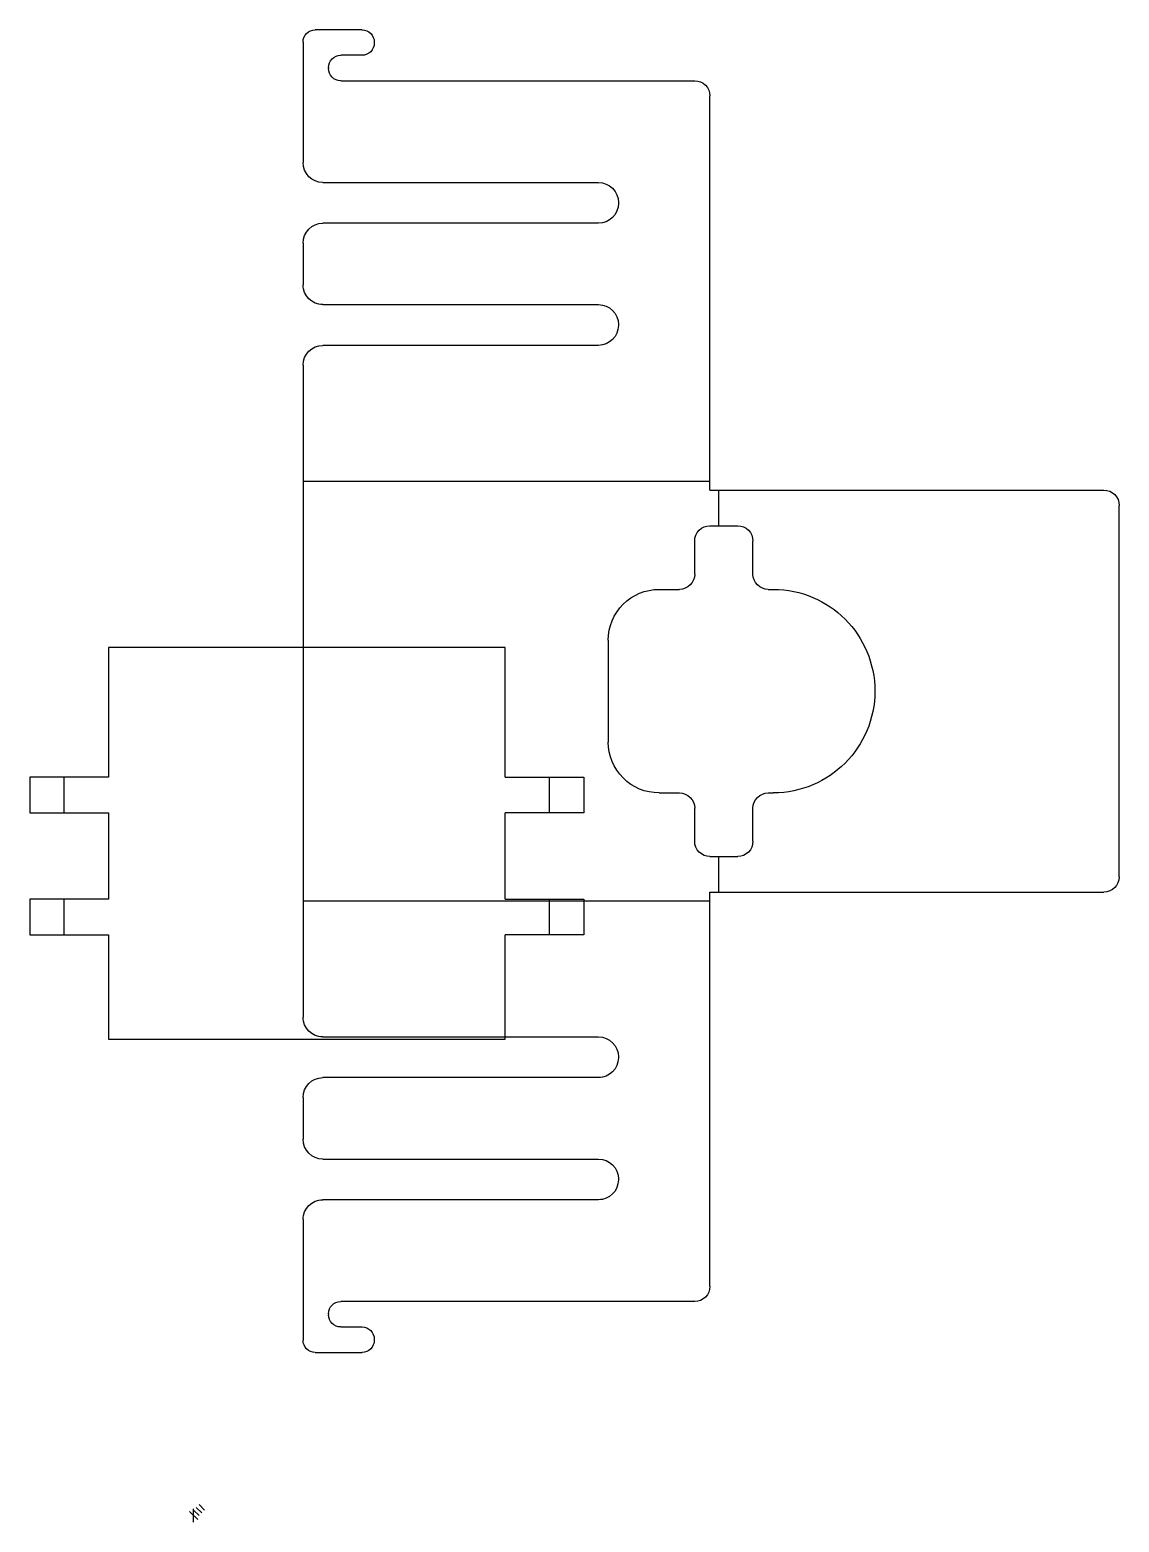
# Model space of a CAD drawing. Extents: x -122 to 688, y -5 to 1103.
import ezdxf

# ---------------------------------------------------------------- set-up
doc = ezdxf.new("R2010")
doc.units = 0

msp = doc.modelspace()

# ---------------------------------------------------------------- linework, layer by layer
at = {"layer": 'Layer 1'}
for p, q in [((81.4819, 1096.117907), (81.99647, 1097.811281)), ((81.99647, 1097.811281), (82.830002, 1099.372538)), ((82.830002, 1099.372538), (83.962786, 1100.754093)), ((83.962786, 1100.754093), (85.344337, 1101.886881)), ((85.344337, 1101.886881), (86.905591, 1102.720418)), ((86.905591, 1102.720418), (88.598964, 1103.234995)), ((88.598964, 1103.234995), (90.37687, 1103.4109)), ((125.149, 1103.41), (90.3769, 1103.41)), ((125.149, 1103.41), (126.926905, 1103.234093)), ((126.926905, 1103.234093), (128.620276, 1102.719515)), ((128.620276, 1102.719515), (130.181528, 1101.885978)), ((130.181528, 1101.885978), (131.563078, 1100.75319)), ((131.563078, 1100.75319), (132.69586, 1099.371635)), ((132.69586, 1099.371635), (133.529391, 1097.810379)), ((133.529391, 1097.810379), (134.043961, 1096.117006)), ((81.306, 1094.34), (81.4819, 1096.117907)), ((81.306, 1094.34), (81.306, 1004.7652)), ((131.562182, 1087.175975), (130.219723, 1086.068351)), ((132.669816, 1088.518428), (131.562182, 1087.175975)), ((133.506147, 1090.059233), (132.669816, 1088.518428)), ((134.0347, 1091.761916), (133.506147, 1090.059233)), ((134.219, 1093.59), (134.0347, 1091.761916)), ((134.043961, 1096.117006), (134.21986, 1094.3391)), ((134.219, 1094.34), (134.219, 1093.5841)), ((100.204, 1075.44), (100.3799, 1077.217907)), ((100.204, 1075.44), (100.204, 1074.6841)), ((100.3799, 1077.217907), (100.89447, 1078.911281)), ((100.89447, 1078.911281), (101.728002, 1080.472538)), ((101.728002, 1080.472538), (102.860786, 1081.854093)), ((102.860786, 1081.854093), (104.242337, 1082.986881)), ((104.242337, 1082.986881), (105.803591, 1083.820418)), ((105.803591, 1083.820418), (107.496964, 1084.334995)), ((107.496964, 1084.334995), (109.27487, 1084.5109)), ((125.149, 1084.52), (109.275, 1084.52)), ((126.976226, 1084.703488), (125.14814, 1084.5192)), ((128.678912, 1085.23203), (126.976226, 1084.703488)), ((130.219723, 1086.068351), (128.678912, 1085.23203)), ((100.38003, 1072.912993), (100.20413, 1074.6909)), ((100.8946, 1071.219619), (100.38003, 1072.912993)), ((101.728132, 1069.658362), (100.8946, 1071.219619)), ((102.860916, 1068.276807), (101.728132, 1069.658362)), ((104.242467, 1067.144019), (102.860916, 1068.276807)), ((105.803721, 1066.310482), (104.242467, 1067.144019)), ((107.497094, 1065.795905), (105.803721, 1066.310482)), ((109.275, 1065.62), (107.497094, 1065.795905)), ((109.275, 1065.62), (372.33, 1065.62)), ((372.33, 1065.62), (374.552381, 1065.400119)), ((374.552381, 1065.400119), (376.669094, 1064.7569)), ((376.669094, 1064.7569), (378.620661, 1063.714982)), ((378.620661, 1063.714982), (380.347601, 1062.299001)), ((380.347601, 1062.299001), (381.763582, 1060.572061)), ((381.763582, 1060.572061), (382.8055, 1058.620494)), ((382.8055, 1058.620494), (383.448719, 1056.503781)), ((383.448719, 1056.503781), (383.6686, 1054.2814)), ((383.668, 761.532), (383.668, 1054.28)), ((81.591366, 1001.880499), (81.306, 1004.77)), ((82.427227, 999.12831), (81.591366, 1001.880499)), ((83.781553, 996.59079), (82.427227, 999.12831)), ((85.622315, 994.345295), (83.781553, 996.59079)), ((87.86746, 992.504106), (85.622315, 994.345295)), ((90.404723, 991.149299), (87.86746, 992.504106)), ((93.156753, 990.312915), (90.404723, 991.149299)), ((96.0462, 990.027), (93.156753, 990.312915)), ((96.0462, 990.027), (300.897, 990.027)), ((300.897, 990.027), (303.786099, 989.741154)), ((303.786099, 989.741154), (306.53783, 988.904969)), ((306.53783, 988.904969), (309.07487, 987.550473)), ((309.07487, 987.550473), (311.319895, 985.709695)), ((311.319895, 985.709695), (313.160673, 983.46467)), ((313.160673, 983.46467), (314.515169, 980.92763)), ((314.515169, 980.92763), (315.351354, 978.175899)), ((315.351354, 978.175899), (315.6372, 975.2868)), ((313.160793, 966.352809), (311.320049, 964.107658)), ((314.515218, 968.88997), (313.160793, 966.352809)), ((315.351296, 971.641811), (314.515218, 968.88997)), ((315.637, 974.531), (315.351296, 971.641811)), ((315.637, 975.286), (315.637, 974.5301)), ((83.782527, 953.22787), (85.623305, 955.472895)), ((85.623305, 955.472895), (87.86833, 957.313673)), ((87.86833, 957.313673), (90.40537, 958.668169)), ((90.40537, 958.668169), (93.157101, 959.504354)), ((93.157101, 959.504354), (96.0462, 959.7902)), ((300.897, 959.79), (96.0462, 959.79)), ((303.78617, 960.0759), (300.897, 959.79)), ((306.537954, 960.912165), (303.78617, 960.0759)), ((309.075023, 962.266762), (306.537954, 960.912165)), ((311.320049, 964.107658), (309.075023, 962.266762)), ((81.306, 945.05), (81.591846, 947.939099)), ((81.306, 945.05), (81.306, 914.058)), ((81.591846, 947.939099), (82.428031, 950.69083)), ((82.428031, 950.69083), (83.782527, 953.22787)), ((81.382121, 912.550915), (81.306, 914.058)), ((81.605503, 911.087367), (81.382121, 912.550915)), ((82.464416, 908.320513), (81.605503, 911.087367)), ((83.823464, 905.816712), (82.464416, 908.320513)), ((85.623375, 903.635234), (83.823464, 905.816712)), ((87.804877, 901.835352), (85.623375, 903.635234)), ((90.308697, 900.476338), (87.804877, 901.835352)), ((93.075563, 899.617463), (90.308697, 900.476338)), ((94.539114, 899.394101), (93.075563, 899.617463)), ((96.0462, 899.318), (94.539114, 899.394101)), ((96.0462, 899.318), (300.897, 899.318)), ((300.897, 899.318), (303.786099, 899.032154)), ((303.786099, 899.032154), (306.53783, 898.195969)), ((306.53783, 898.195969), (309.07487, 896.841473)), ((309.07487, 896.841473), (311.319895, 895.000695)), ((311.319895, 895.000695), (313.160673, 892.75567)), ((313.160673, 892.75567), (314.515169, 890.21863)), ((314.515169, 890.21863), (315.351354, 887.466899)), ((315.351354, 887.466899), (315.6372, 884.5778)), ((314.478605, 878.084562), (313.119579, 875.580775)), ((315.337502, 880.851394), (314.478605, 878.084562)), ((315.56088, 882.314929), (315.337502, 880.851394)), ((315.637, 883.822), (315.56088, 882.314929)), ((315.637, 884.578), (315.637, 883.8221)), ((83.782527, 862.51987), (85.623305, 864.764895)), ((85.623305, 864.764895), (87.86833, 866.605673)), ((87.86833, 866.605673), (90.40537, 867.960169)), ((90.40537, 867.960169), (93.157101, 868.796354)), ((93.157101, 868.796354), (96.0462, 869.0822)), ((300.897, 869.082), (96.0462, 869.082)), ((302.404071, 869.15812), (300.897, 869.082)), ((303.867606, 869.381498), (302.404071, 869.15812)), ((306.634438, 870.240395), (303.867606, 869.381498)), ((309.138225, 871.599421), (306.634438, 870.240395)), ((311.319695, 873.399305), (309.138225, 871.599421)), ((313.119579, 875.580775), (311.319695, 873.399305)), ((81.306, 854.342), (81.591846, 857.231099)), ((81.306, 854.342), (81.306, 370.14)), ((81.591846, 857.231099), (82.428031, 859.98283)), ((82.428031, 859.98283), (83.782527, 862.51987)), ((383.668, 768.063), (81.306, 768.063)), ((383.668, 761.532), (676.415, 761.532)), ((390.199, 735.076), (390.199, 761.5327)), ((676.415, 761.532), (678.637381, 761.312119)), ((678.637381, 761.312119), (680.754094, 760.6689)), ((680.754094, 760.6689), (682.705661, 759.626982)), ((682.705661, 759.626982), (684.432601, 758.211001)), ((684.432601, 758.211001), (685.848582, 756.484061)), ((685.848582, 756.484061), (686.8905, 754.532494)), ((686.8905, 754.532494), (687.533719, 752.415781)), ((687.533719, 752.415781), (687.7536, 750.1934)), ((687.753, 474.288), (687.753, 750.194)), ((374.235018, 730.027661), (375.650999, 731.754601)), ((375.650999, 731.754601), (377.377939, 733.170582)), ((377.377939, 733.170582), (379.329506, 734.2125)), ((379.329506, 734.2125), (381.446219, 734.855719)), ((381.446219, 734.855719), (383.6686, 735.0756)), ((383.668, 735.076), (404.2882, 735.076)), ((404.288, 735.076), (406.510381, 734.856119)), ((406.510381, 734.856119), (408.627094, 734.2129)), ((408.627094, 734.2129), (410.578661, 733.170982)), ((410.578661, 733.170982), (412.305601, 731.755001)), ((412.305601, 731.755001), (413.721582, 730.028061)), ((372.33, 723.737), (372.549881, 725.959381)), ((372.33, 699.17), (372.33, 723.7369)), ((372.549881, 725.959381), (373.1931, 728.076094)), ((373.1931, 728.076094), (374.235018, 730.027661)), ((413.721582, 730.028061), (414.7635, 728.076494)), ((414.7635, 728.076494), (415.406719, 725.959781)), ((415.406719, 725.959781), (415.6266, 723.7374)), ((415.627, 699.17), (415.627, 723.7369)), ((372.33, 699.17), (372.110177, 696.947512)), ((415.847281, 696.947219), (415.6274, 699.1696)), ((338.465371, 687.098364), (342.137699, 687.646355)), ((342.137699, 687.646355), (345.8733, 687.8313)), ((345.873, 687.831), (360.9911, 687.831)), ((363.213488, 688.050823), (360.991, 687.831)), ((365.33031, 688.694023), (363.213488, 688.050823)), ((367.281977, 689.735962), (365.33031, 688.694023)), ((369.009001, 691.151999), (367.281977, 689.735962)), ((370.425038, 692.879023), (369.009001, 691.151999)), ((371.466977, 694.83069), (370.425038, 692.879023)), ((372.110177, 696.947512), (371.466977, 694.83069)), ((416.4905, 694.830506), (415.847281, 696.947219)), ((417.532418, 692.878939), (416.4905, 694.830506)), ((418.948399, 691.151999), (417.532418, 692.878939)), ((420.675339, 689.736018), (418.948399, 691.151999)), ((422.626906, 688.6941), (420.675339, 689.736018)), ((424.743619, 688.050881), (422.626906, 688.6941)), ((426.966, 687.831), (424.743619, 688.050881)), ((426.966, 687.831), (430.74553, 687.831)), ((430.745, 687.831), (434.630301, 687.726538)), ((434.630301, 687.726538), (438.464398, 687.42903)), ((438.464398, 687.42903), (442.242561, 686.943214)), ((316.637294, 673.989068), (319.147987, 676.761313)), ((319.147987, 676.761313), (321.920232, 679.272006)), ((321.920232, 679.272006), (324.904448, 681.481246)), ((324.904448, 681.481246), (328.075854, 683.378767)), ((328.075854, 683.378767), (331.409665, 684.954304)), ((331.409665, 684.954304), (334.881098, 686.197591)), ((334.881098, 686.197591), (338.465371, 687.098364)), ((442.242561, 686.943214), (445.960059, 686.273829)), ((445.960059, 686.273829), (449.612162, 685.425612)), ((449.612162, 685.425612), (453.194137, 684.403304)), ((453.194137, 684.403304), (456.701255, 683.211642)), ((456.701255, 683.211642), (460.128784, 681.855365)), ((460.128784, 681.855365), (463.471994, 680.339212)), ((463.471994, 680.339212), (466.726153, 678.66792)), ((466.726153, 678.66792), (469.886531, 676.84623)), ((469.886531, 676.84623), (472.948397, 674.878878)), ((310.954996, 664.499635), (312.530533, 667.833446)), ((312.530533, 667.833446), (314.428054, 671.004852)), ((314.428054, 671.004852), (316.637294, 673.989068)), ((472.948397, 674.878878), (475.907021, 672.770605)), ((475.907021, 672.770605), (478.75767, 670.526148)), ((478.75767, 670.526148), (481.495615, 668.150245)), ((481.495615, 668.150245), (484.116124, 665.647637)), ((484.116124, 665.647637), (486.614467, 663.02306)), ((308.262945, 653.771601), (308.810936, 657.443929)), ((308.810936, 657.443929), (309.711709, 661.028202)), ((309.711709, 661.028202), (310.954996, 664.499635)), ((486.614467, 663.02306), (488.985912, 660.281255)), ((488.985912, 660.281255), (491.225729, 657.426958)), ((491.225729, 657.426958), (493.329188, 654.464909)), ((493.329188, 654.464909), (495.291556, 651.399847)), ((231.503, 644.694), (-63.3003, 644.694)), ((-63.3003, 644.694), (-63.3003, 548.316)), ((231.503, 548.316), (231.503, 644.694)), ((308.078, 650.036), (308.262945, 653.771601)), ((308.078, 650.036), (308.078, 574.446)), ((495.291556, 651.399847), (497.108104, 648.23651)), ((497.108104, 648.23651), (498.7741, 644.979636)), ((498.7741, 644.979636), (500.284813, 641.633965)), ((500.284813, 641.633965), (501.635513, 638.204234)), ((501.635513, 638.204234), (502.821469, 634.695183)), ((502.821469, 634.695183), (503.837949, 631.111549)), ((503.837949, 631.111549), (504.680224, 627.458072)), ((504.680224, 627.458072), (505.343561, 623.73949)), ((505.343561, 623.73949), (505.823231, 619.960542)), ((505.823231, 619.960542), (506.114503, 616.125966)), ((506.114503, 616.125966), (506.212644, 612.2405)), ((506.212644, 612.2405), (506.114503, 608.355034)), ((505.343561, 600.74151), (504.680224, 597.022928)), ((505.823231, 604.520458), (505.343561, 600.74151)), ((506.114503, 608.355034), (505.823231, 604.520458)), ((502.821469, 589.785817), (501.635513, 586.276766)), ((503.837949, 593.369451), (502.821469, 589.785817)), ((504.680224, 597.022928), (503.837949, 593.369451)), ((498.7741, 579.501364), (497.108104, 576.24449)), ((500.284813, 582.847035), (498.7741, 579.501364)), ((501.635513, 586.276766), (500.284813, 582.847035)), ((308.262878, 570.71037), (308.078, 574.446)), ((308.810809, 567.038007), (308.262878, 570.71037)), ((309.711527, 563.453696), (308.810809, 567.038007)), ((491.225729, 567.054042), (488.985912, 564.199745)), ((493.329188, 570.016091), (491.225729, 567.054042)), ((495.291556, 573.081153), (493.329188, 570.016091)), ((497.108104, 576.24449), (495.291556, 573.081153)), ((310.954766, 559.982219), (309.711527, 563.453696)), ((312.530262, 556.648362), (310.954766, 559.982219)), ((314.427749, 553.476907), (312.530262, 556.648362)), ((481.495615, 556.330755), (478.75767, 553.954852)), ((484.116124, 558.833363), (481.495615, 556.330755)), ((486.614467, 561.45794), (484.116124, 558.833363)), ((488.985912, 564.199745), (486.614467, 561.45794)), ((-63.3003, 548.316), (-121.716, 548.316)), ((-121.716, 548.316), (-121.716, 521.859)), ((-96.2876, 521.859), (-96.2876, 548.3157)), ((231.503, 548.316), (289.9186, 548.316)), ((264.49, 521.859), (264.49, 548.3157)), ((289.918, 548.316), (289.918, 521.859)), ((316.636961, 550.492638), (314.427749, 553.476907)), ((319.147634, 547.720341), (316.636961, 550.492638)), ((321.919865, 545.209595), (319.147634, 547.720341)), ((324.904075, 543.000304), (321.919865, 545.209595)), ((463.471994, 544.141788), (460.128784, 542.625635)), ((466.726153, 545.81308), (463.471994, 544.141788)), ((469.886531, 547.63477), (466.726153, 545.81308)), ((472.948397, 549.602122), (469.886531, 547.63477)), ((475.907021, 551.710395), (472.948397, 549.602122)), ((478.75767, 553.954852), (475.907021, 551.710395)), ((328.075479, 541.102733), (324.904075, 543.000304)), ((331.409295, 539.527149), (328.075479, 541.102733)), ((334.880739, 538.283818), (331.409295, 539.527149)), ((338.465027, 537.383005), (334.880739, 538.283818)), ((342.137375, 536.834977), (338.465027, 537.383005)), ((345.873, 536.65), (342.137375, 536.834977)), ((345.873, 536.65), (360.9911, 536.65)), ((360.991, 536.65), (363.213381, 536.430119)), ((363.213381, 536.430119), (365.330094, 535.7869)), ((365.330094, 535.7869), (367.281661, 534.744982)), ((367.281661, 534.744982), (369.008601, 533.329001)), ((369.008601, 533.329001), (370.424582, 531.602061)), ((417.532018, 531.602661), (418.947999, 533.329601)), ((418.947999, 533.329601), (420.674939, 534.745582)), ((420.674939, 534.745582), (422.626506, 535.7875)), ((422.626506, 535.7875), (424.743219, 536.430719)), ((424.743219, 536.430719), (426.9656, 536.6506)), ((426.966, 536.65), (430.74553, 536.65)), ((434.630301, 536.754462), (430.745, 536.65)), ((438.464398, 537.05197), (434.630301, 536.754462)), ((442.242561, 537.537786), (438.464398, 537.05197)), ((445.960059, 538.207171), (442.242561, 537.537786)), ((449.612162, 539.055388), (445.960059, 538.207171)), ((453.194137, 540.077696), (449.612162, 539.055388)), ((456.701255, 541.269358), (453.194137, 540.077696)), ((460.128784, 542.625635), (456.701255, 541.269358)), ((-121.716, 521.859), (-63.3004, 521.859)), ((-63.3003, 521.859), (-63.3003, 457.607)), ((231.503, 457.607), (231.503, 521.859)), ((289.918, 521.859), (231.503, 521.859)), ((370.424582, 531.602061), (371.4665, 529.650494)), ((371.4665, 529.650494), (372.109719, 527.533781)), ((372.109719, 527.533781), (372.3296, 525.3114)), ((372.33, 500.745), (372.33, 525.3119)), ((415.627, 525.312), (415.846881, 527.534381)), ((415.627, 500.745), (415.627, 525.3119)), ((415.846881, 527.534381), (416.4901, 529.651094)), ((416.4901, 529.651094), (417.532018, 531.602661)), ((372.549281, 498.522219), (372.3294, 500.7446)), ((415.627, 500.745), (415.407177, 498.522512)), ((373.1925, 496.405506), (372.549281, 498.522219)), ((374.234418, 494.453939), (373.1925, 496.405506)), ((375.650399, 492.726999), (374.234418, 494.453939)), ((377.377339, 491.311018), (375.650399, 492.726999)), ((379.328906, 490.2691), (377.377339, 491.311018)), ((381.445619, 489.625881), (379.328906, 490.2691)), ((383.668, 489.406), (381.445619, 489.625881)), ((383.668, 489.406), (404.2882, 489.406)), ((390.199, 462.95), (390.199, 489.4067)), ((406.510488, 489.625823), (404.288, 489.406)), ((408.62731, 490.269023), (406.510488, 489.625823)), ((410.578977, 491.310962), (408.62731, 490.269023)), ((412.306001, 492.726999), (410.578977, 491.310962)), ((413.722038, 494.454023), (412.306001, 492.726999)), ((414.763977, 496.40569), (413.722038, 494.454023)), ((415.407177, 498.522512), (414.763977, 496.40569)), ((684.432001, 466.270999), (682.754036, 464.886534)), ((685.816466, 467.948964), (684.432001, 466.270999)), ((686.861845, 469.874843), (685.816466, 467.948964)), ((687.522551, 472.003051), (686.861845, 469.874843)), ((687.753, 474.288), (687.522551, 472.003051)), ((-63.3003, 457.607), (-121.716, 457.607)), ((-121.716, 457.607), (-121.716, 431.1503)), ((-96.2876, 431.15), (-96.2876, 457.6067)), ((81.306, 456.419), (383.668, 456.419)), ((231.503, 457.607), (289.9186, 457.607)), ((264.49, 431.15), (264.49, 457.6067)), ((289.918, 457.607), (289.918, 431.1503)), ((383.668, 170.202), (383.668, 462.95)), ((383.668, 462.95), (676.415, 462.95)), ((678.699949, 463.180449), (676.415, 462.95)), ((680.828157, 463.841155), (678.699949, 463.180449)), ((682.754036, 464.886534), (680.828157, 463.841155)), ((-121.716, 431.15), (-63.3004, 431.15)), ((-63.3003, 431.15), (-63.3003, 353.67)), ((231.503, 353.67), (231.503, 431.1503)), ((289.918, 431.15), (231.503, 431.15)), ((81.382121, 368.632915), (81.306, 370.14)), ((81.605503, 367.169367), (81.382121, 368.632915)), ((82.464416, 364.402513), (81.605503, 367.169367)), ((83.823464, 361.898712), (82.464416, 364.402513)), ((85.623375, 359.717234), (83.823464, 361.898712)), ((87.804877, 357.917352), (85.623375, 359.717234)), ((90.308697, 356.558338), (87.804877, 357.917352)), ((93.075563, 355.699463), (90.308697, 356.558338)), ((94.539114, 355.476101), (93.075563, 355.699463)), ((96.0462, 355.4), (94.539114, 355.476101)), ((96.0462, 355.4), (300.897, 355.4)), ((300.897, 355.4), (303.786099, 355.114154)), ((303.786099, 355.114154), (306.53783, 354.277969)), ((-63.3003, 353.67), (231.503, 353.67)), ((306.53783, 354.277969), (309.07487, 352.923473)), ((309.07487, 352.923473), (311.319895, 351.082695)), ((311.319895, 351.082695), (313.160673, 348.83767)), ((313.160673, 348.83767), (314.515169, 346.30063)), ((314.515169, 346.30063), (315.351354, 343.548899)), ((314.478605, 334.166562), (313.119579, 331.662775)), ((315.337502, 336.933394), (314.478605, 334.166562)), ((315.56088, 338.396929), (315.337502, 336.933394)), ((315.351354, 343.548899), (315.6372, 340.6598)), ((315.637, 339.904), (315.56088, 338.396929)), ((315.637, 340.66), (315.637, 339.9041)), ((85.623305, 320.846895), (87.86833, 322.687673)), ((87.86833, 322.687673), (90.40537, 324.042169)), ((90.40537, 324.042169), (93.157101, 324.878354)), ((93.157101, 324.878354), (96.0462, 325.1642)), ((300.897, 325.164), (96.0462, 325.164)), ((302.404071, 325.24012), (300.897, 325.164)), ((303.867606, 325.463498), (302.404071, 325.24012)), ((306.634438, 326.322395), (303.867606, 325.463498)), ((309.138225, 327.681421), (306.634438, 326.322395)), ((311.319695, 329.481305), (309.138225, 327.681421)), ((313.119579, 331.662775), (311.319695, 329.481305)), ((81.306, 310.424), (81.591846, 313.313099)), ((81.306, 310.424), (81.306, 279.432)), ((81.591846, 313.313099), (82.428031, 316.06483)), ((82.428031, 316.06483), (83.782527, 318.60187)), ((83.782527, 318.60187), (85.623305, 320.846895)), ((81.591709, 276.542786), (81.306, 279.432)), ((82.427801, 273.790924), (81.591709, 276.542786)), ((83.782249, 271.253747), (82.427801, 273.790924)), ((85.623022, 269.008587), (83.782249, 271.253747)), ((87.868081, 267.167692), (85.623022, 269.008587)), ((90.405185, 265.813107), (87.868081, 267.167692)), ((93.157002, 264.976866), (90.405185, 265.813107)), ((96.0462, 264.691), (93.157002, 264.976866)), ((96.0462, 264.691), (300.897, 264.691)), ((300.897, 264.691), (303.786099, 264.405154)), ((303.786099, 264.405154), (306.53783, 263.568969)), ((306.53783, 263.568969), (309.07487, 262.214473)), ((309.07487, 262.214473), (311.319895, 260.373695)), ((311.319895, 260.373695), (313.160673, 258.12867)), ((313.160673, 258.12867), (314.515169, 255.59163)), ((314.515169, 255.59163), (315.351354, 252.839899)), ((315.337502, 246.224394), (314.478605, 243.457562)), ((315.56088, 247.687929), (315.337502, 246.224394)), ((315.351354, 252.839899), (315.6372, 249.9508)), ((315.637, 249.195), (315.56088, 247.687929)), ((315.637, 249.951), (315.637, 249.1951)), ((87.804846, 231.936727), (90.308673, 233.295752)), ((90.308673, 233.295752), (93.075549, 234.154634)), ((93.075549, 234.154634), (94.539107, 234.377999)), ((94.539107, 234.377999), (96.0462, 234.4541)), ((300.897, 234.455), (96.0462, 234.455)), ((302.404071, 234.53112), (300.897, 234.455)), ((303.867606, 234.754498), (302.404071, 234.53112)), ((306.634438, 235.613395), (303.867606, 234.754498)), ((309.138225, 236.972421), (306.634438, 235.613395)), ((311.319695, 238.772305), (309.138225, 236.972421)), ((313.119579, 240.953775), (311.319695, 238.772305)), ((314.478605, 243.457562), (313.119579, 240.953775)), ((81.382112, 221.221092), (81.605486, 222.684649)), ((81.605486, 222.684649), (82.464387, 225.451519)), ((82.464387, 225.451519), (83.823429, 227.955337)), ((83.823429, 227.955337), (85.62334, 230.136831)), ((85.62334, 230.136831), (87.804846, 231.936727)), ((81.306, 219.714), (81.382112, 221.221092)), ((81.306, 219.714), (81.306, 130.139)), ((383.437551, 167.917051), (382.776845, 165.788843)), ((383.668, 170.202), (383.437551, 167.917051)), ((101.753166, 154.864605), (102.8608, 156.207067)), ((102.8608, 156.207067), (104.203263, 157.3147)), ((104.203263, 157.3147), (105.74408, 158.151027)), ((105.74408, 158.151027), (107.446775, 158.679572)), ((107.446775, 158.679572), (109.27487, 158.86386)), ((372.33, 158.864), (109.275, 158.864)), ((374.614949, 159.094449), (372.33, 158.864)), ((376.743157, 159.755155), (374.614949, 159.094449)), ((378.669036, 160.800534), (376.743157, 159.755155)), ((380.347001, 162.184999), (378.669036, 160.800534)), ((381.731466, 163.862964), (380.347001, 162.184999)), ((382.776845, 165.788843), (381.731466, 163.862964)), ((100.204, 149.793), (100.38829, 151.621095)), ((100.204, 149.793), (100.204, 149.03709)), ((100.380035, 147.258967), (100.20413, 149.03687)), ((100.894609, 145.565598), (100.380035, 147.258967)), ((100.38829, 151.621095), (100.916837, 153.323789)), ((101.728143, 144.004347), (100.894609, 145.565598)), ((100.916837, 153.323789), (101.753166, 154.864605)), ((102.860926, 142.622796), (101.728143, 144.004347)), ((104.242477, 141.490013), (102.860926, 142.622796)), ((105.803728, 140.656479), (104.242477, 141.490013)), ((107.497097, 140.141905), (105.803728, 140.656479)), ((109.275, 139.966), (107.497097, 140.141905)), ((109.275, 139.966), (125.149, 139.966)), ((125.149, 139.966), (126.977094, 139.781711)), ((126.977094, 139.781711), (128.679786, 139.253164)), ((128.679786, 139.253164), (130.220602, 138.416837)), ((130.220602, 138.416837), (131.563064, 137.309204)), ((131.563064, 137.309204), (132.670697, 135.966742)), ((132.670697, 135.966742), (133.507024, 134.425926)), ((133.507024, 134.425926), (134.035571, 132.723234)), ((81.49032, 128.311765), (81.30603, 130.13986)), ((82.018867, 126.609071), (81.49032, 128.311765)), ((82.855196, 125.068255), (82.018867, 126.609071)), ((83.96283, 123.725793), (82.855196, 125.068255)), ((85.305293, 122.61816), (83.96283, 123.725793)), ((86.84611, 121.781833), (85.305293, 122.61816)), ((130.219742, 122.617303), (128.678926, 121.780976)), ((131.562204, 123.724936), (130.219742, 122.617303)), ((132.669837, 125.067398), (131.562204, 123.724936)), ((133.506164, 126.608214), (132.669837, 125.067398)), ((134.034711, 128.310906), (133.506164, 126.608214)), ((134.219, 130.139), (134.034711, 128.310906)), ((134.035571, 132.723234), (134.21986, 130.89514)), ((134.219, 130.895), (134.219, 130.13909)), ((88.548805, 121.253288), (86.84611, 121.781833)), ((90.3769, 121.069), (88.548805, 121.253288)), ((90.3769, 121.069), (125.149, 121.069)), ((126.976234, 121.252429), (125.14814, 121.06814)), ((128.678926, 121.780976), (126.976234, 121.252429)), ((3, -3), (-3, 3)), ((0, -5), (0, 5)), ((4, 0), (0, 4)), ((6, 2), (2, 6)), ((8, 4), (4, 8))]:
    msp.add_line(p, q, dxfattribs=at)

doc.saveas('drawing.dxf')
